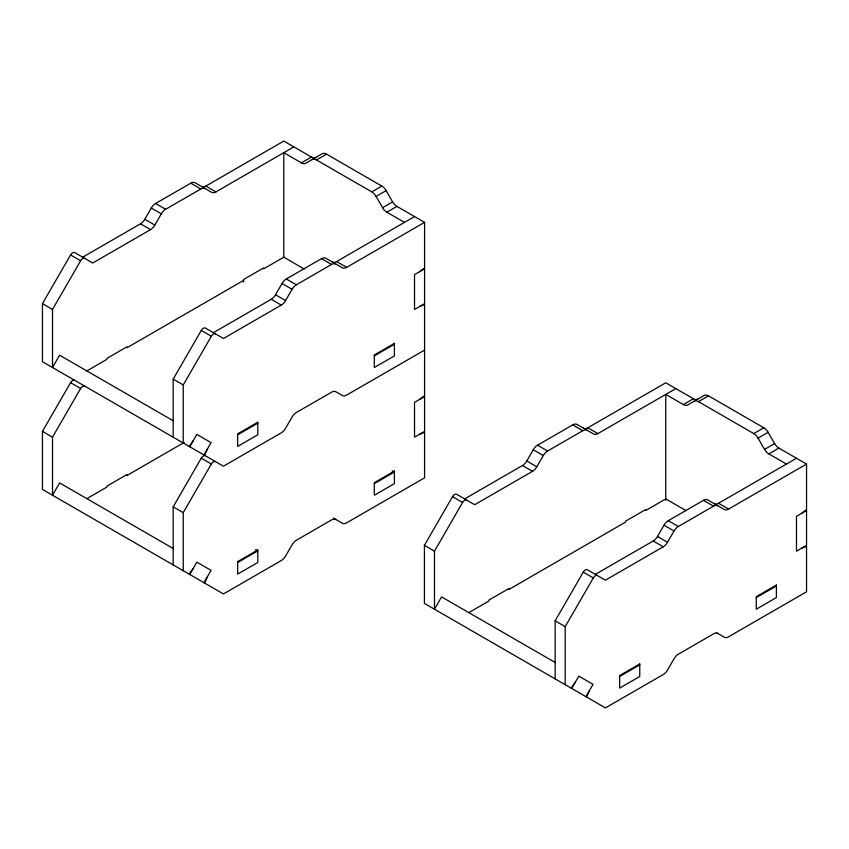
<?xml version="1.0" encoding="UTF-8"?>
<svg xmlns="http://www.w3.org/2000/svg" width="849" height="849" viewBox="0 0 849 849"><rect width="100%" height="100%" fill="white"/><g stroke="black" fill="none" stroke-linecap="round" stroke-linejoin="round"><path stroke-width="1.27" d="M204.524 455.276L207.517 448.792M204.524 583.008L207.517 576.524M586.5 696.987L589.482 690.492M424.585 350.096L346.647 395.093A8.586 4.956 -60 0 1 342.349 395.517L335.854 391.76A8.586 4.956 -60 0 0 331.566 392.185L296.365 412.508A8.586 4.956 -60 0 0 292.077 417.039L285.572 428.299A8.586 4.956 -60 0 1 281.284 432.831L223.457 466.207L42.45 361.706L42.45 303.645L70.563 254.955A4.107 2.377 -60 0 1 74.67 252.578L92.732 263.01L150.549 229.623A8.586 4.956 -60 0 0 154.847 225.091L161.342 213.831A8.586 4.956 -60 0 1 165.64 209.3L200.831 188.987A8.586 4.956 -60 0 1 205.129 188.563M173.461 420.924L59.621 355.2L52.511 367.511L52.511 309.45L80.623 260.76A4.107 2.377 -60 0 1 84.73 258.383M82.671 257.205L140.499 223.818A8.586 4.956 -60 0 0 144.786 219.286L151.292 208.026A8.586 4.956 -60 0 1 155.579 203.495L190.781 183.182A8.586 4.956 -60 0 1 195.068 182.747L211.624 192.309A8.586 4.956 -60 0 0 215.922 191.885L293.85 146.888M335.854 519.492A8.586 4.956 -60 0 0 331.566 519.917L296.365 540.24A8.586 4.956 -60 0 0 292.077 544.771L285.572 556.031A8.586 4.956 -60 0 1 281.284 560.563L223.457 593.939L42.45 489.438L42.45 431.377L70.563 382.687A4.107 2.377 -60 0 1 74.383 380.182M173.461 548.656L59.621 482.922L52.511 495.243L52.511 437.182L80.623 388.492A4.107 2.377 -60 0 1 84.73 386.115M173.175 437.182L173.175 379.121L201.287 330.431A4.107 2.377 -60 0 1 205.405 328.054L223.457 338.486L281.284 305.099A8.586 4.956 -60 0 0 285.572 300.567L292.077 289.307A8.586 4.956 -60 0 1 296.365 284.776L331.566 264.464A8.586 4.956 -60 0 1 335.854 264.028M183.235 442.987L183.235 384.926L211.348 336.236A4.107 2.377 -60 0 1 215.455 333.859M213.407 332.681L271.224 299.294A8.586 4.956 -60 0 0 275.522 294.762L282.017 283.502A8.586 4.956 -60 0 1 286.304 278.971L321.506 258.648A8.586 4.956 -60 0 1 325.793 258.223L342.349 267.785A8.586 4.956 -60 0 0 346.647 267.361L424.585 222.364L424.585 267.881L419.555 271.712M189.73 446.744L196.851 434.423L211.072 442.637L203.962 454.947M173.175 564.914L173.175 506.853L201.287 458.163A4.107 2.377 -60 0 1 205.118 455.658M183.235 570.719L183.235 512.658L211.348 463.968A4.107 2.377 -60 0 1 215.455 461.591M189.73 574.476L196.851 562.155L211.072 570.369L203.962 582.679M717.819 633.46A8.586 4.956 -60 0 0 713.531 633.895L678.34 654.208A8.586 4.956 -60 0 0 674.042 658.739L667.547 669.999A8.586 4.956 -60 0 1 663.249 674.531L605.433 707.917L424.415 603.406L424.415 545.355L452.538 496.654A4.107 2.377 -60 0 1 456.645 494.288L474.697 504.709L532.525 471.322A8.586 4.956 -60 0 0 536.812 466.791L543.318 455.542A8.586 4.956 -60 0 1 547.605 451.01L582.807 430.687A8.586 4.956 -60 0 1 587.094 430.263M555.426 662.623L441.586 596.9L434.476 609.211L434.476 551.16L462.588 502.459A4.107 2.377 -60 0 1 466.695 500.093M464.647 498.904L522.464 465.517A8.586 4.956 -60 0 0 526.762 460.986L533.257 449.726A8.586 4.956 -60 0 1 537.555 445.205L572.746 424.882A8.586 4.956 -60 0 1 577.033 424.458L593.6 434.009A8.586 4.956 -60 0 0 597.887 433.584L675.825 388.598M555.15 678.882L555.15 620.831L583.263 572.13A4.107 2.377 -60 0 1 587.37 569.764L605.433 580.185L663.249 546.798A8.586 4.956 -60 0 0 667.547 542.267L674.042 531.007A8.586 4.956 -60 0 1 678.34 526.486L713.531 506.163A8.586 4.956 -60 0 1 717.819 505.739M565.201 684.687L565.201 626.636L593.324 577.936A4.107 2.377 -60 0 1 597.431 575.569M595.372 574.38L653.199 540.993A8.586 4.956 -60 0 0 657.487 536.462L663.992 525.202A8.586 4.956 -60 0 1 668.28 520.67L703.471 500.358A8.586 4.956 -60 0 1 707.769 499.934L724.324 509.485A8.586 4.956 -60 0 0 728.612 509.06L806.55 464.074L806.55 509.591L801.52 513.422M571.706 688.443L578.816 676.133L593.037 684.336L585.927 696.658M189.168 446.415L193.285 440.589M189.168 574.147L193.285 568.31M571.133 688.115L575.261 682.288M419.555 399.444L424.585 395.613L424.585 304.579L419.555 306.553M201.574 186.504A8.586 4.956 -60 0 0 205.861 186.08L283.799 141.083L311.445 157.054A8.586 4.956 60 0 0 315.743 157.479M304.282 269.037L283.799 257.205L283.799 152.693L301.395 162.859L311.445 157.054M312.188 159.527A8.586 4.956 60 0 1 316.475 159.952L326.536 154.147L381.838 186.08A8.586 4.956 60 0 1 386.136 190.611L392.631 201.871A8.586 4.956 60 0 0 396.929 206.403L424.585 222.364M316.475 159.952L371.788 191.885L381.838 186.08M371.788 191.885A8.586 4.956 60 0 1 376.075 196.416L386.136 190.611M106.953 358.374L127.063 346.763M263.678 267.881L243.567 279.501L243.567 282.006M86.842 370.917L106.953 359.307M127.063 347.687L243.567 280.425M263.678 268.815L283.799 257.205M376.075 196.416L382.581 207.676L392.631 201.871M382.581 207.676A8.586 4.956 60 0 0 386.868 212.208L396.929 206.403M332.299 261.98A8.586 4.956 -60 0 0 336.586 261.556L414.524 216.559M106.953 486.106L127.063 474.495M86.842 498.639L106.953 487.029M127.063 475.419L184.18 442.446M237.678 434.773L257.788 423.163M374.303 355.901L394.414 344.291M237.678 562.505L257.788 550.895L255.56 549.611M374.303 483.633L394.414 472.023L392.174 470.728M583.539 428.204A8.586 4.956 -60 0 0 587.826 427.779L665.765 382.793L693.421 398.754A8.586 4.956 60 0 0 697.708 399.179M665.765 500.199L665.765 394.403L683.36 404.559L693.421 398.754M694.153 401.227A8.586 4.956 60 0 1 698.451 401.651L708.501 395.846L763.813 427.779A8.586 4.956 60 0 1 768.101 432.311L774.606 443.571A8.586 4.956 60 0 0 778.894 448.102L806.55 464.074M698.451 401.651L753.753 433.584L763.813 427.779M753.753 433.584A8.586 4.956 60 0 1 758.051 438.116L768.101 432.311M488.918 600.073L509.039 588.463M625.543 521.201L645.654 509.591M468.807 612.617L488.918 601.007M509.039 589.397L625.543 522.124M645.654 510.514L665.765 498.904L686.257 510.737M758.051 438.116L764.546 449.376L774.606 443.571M764.546 449.376A8.586 4.956 60 0 0 768.844 453.907L778.894 448.102M714.264 503.68A8.586 4.956 -60 0 0 718.562 503.255L796.489 458.258M619.653 676.483L639.764 664.873M756.268 597.6L776.379 585.99M419.555 434.285L424.585 432.311L424.585 477.828L346.647 522.825A8.586 4.956 -60 0 1 342.349 523.249L333.413 518.081M801.52 548.252L806.55 546.278L806.55 591.795L728.612 636.792A8.586 4.956 -60 0 1 724.324 637.217L716.503 632.707M386.868 212.208L404.464 222.364M768.844 453.907L786.439 464.074M205.861 186.08L215.922 191.885M336.586 261.556L346.647 267.361M190.781 183.182L200.831 188.987M321.506 258.648L331.566 264.464M587.826 427.779L597.887 433.584M718.562 503.255L728.612 509.06M572.746 424.882L582.807 430.687M703.471 500.358L713.531 506.163M155.579 203.495L165.64 209.3M286.304 278.971L296.365 284.776M151.292 208.026L161.342 213.831M282.017 283.502L292.077 289.307M537.555 445.205L547.605 451.01M668.28 520.67L678.34 526.486M144.786 219.286L154.847 225.091M275.522 294.762L285.572 300.567M533.257 449.726L543.318 455.542M663.992 525.202L674.042 531.007M140.499 223.818L150.549 229.623M271.224 299.294L281.284 305.099M526.762 460.986L536.812 466.791M657.487 536.462L667.547 542.267M522.464 465.517L532.525 471.322M653.199 540.993L663.249 546.798M70.563 254.955L80.623 260.76M201.287 330.431L211.348 336.236M452.538 496.654L462.588 502.459M583.263 572.13L593.324 577.936M42.45 303.645L52.511 309.45M173.175 379.121L183.235 384.926M424.415 545.355L434.476 551.16M555.15 620.831L565.201 626.636M70.563 382.687L80.623 388.492M201.287 458.163L211.348 463.968M42.45 431.377L52.511 437.182M173.175 506.853L183.235 512.658M301.395 162.859A8.586 4.956 60 0 0 305.682 163.284L322.238 153.722A8.586 4.956 60 0 1 326.536 154.147M683.36 404.559A8.586 4.956 60 0 0 687.658 404.984L704.214 395.422A8.586 4.956 60 0 1 708.501 395.846M424.585 268.815L414.524 274.62L414.524 309.45L424.585 303.645L424.585 268.815M257.788 422.24L237.678 433.85L237.678 446.394L257.788 434.773L257.788 422.24M394.414 343.357L374.303 354.978L374.303 367.511L394.414 355.901L394.414 343.357M424.585 396.547L414.524 402.352L414.524 437.182L424.585 431.377L424.585 396.547M257.788 549.972L237.678 561.582L237.678 574.115L257.788 562.505L257.788 549.972M394.414 471.089L374.303 482.699L374.303 495.243L394.414 483.633L394.414 471.089M806.55 510.514L796.489 516.319L796.489 551.16L806.55 545.355L806.55 510.514M639.764 663.939L619.653 675.549L619.653 688.093L639.764 676.483L639.764 663.939M776.379 585.067L756.268 596.677L756.268 609.211L776.379 597.6L776.379 585.067"/></g></svg>
